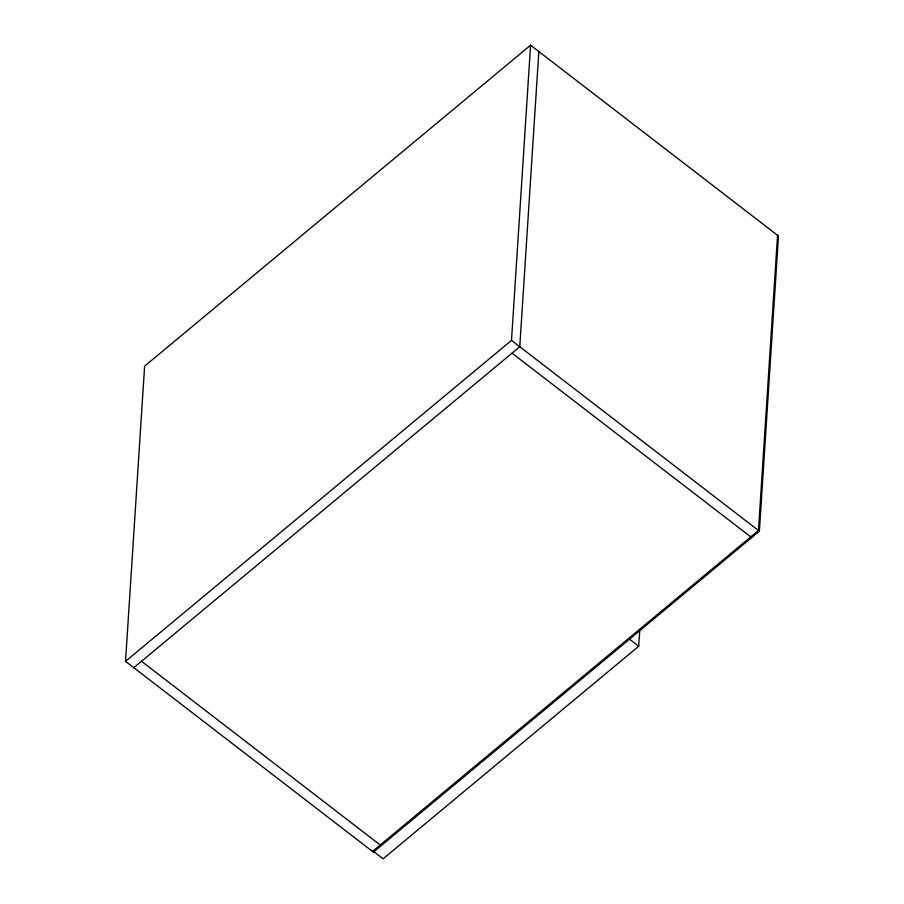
<?xml version="1.0" encoding="UTF-8"?>
<svg xmlns="http://www.w3.org/2000/svg" width="904" height="904" viewBox="0 0 904 904"><rect width="100%" height="100%" fill="white"/><g stroke="black" fill="none" stroke-linecap="round" stroke-linejoin="round"><path stroke-width="1.36" d="M125.532 661.332L144.617 366.154L530.591 45.2L778.468 236L759.383 531.179L373.408 852.133L125.532 661.332L511.494 340.379L530.591 45.2M538.852 51.562L519.766 346.74L133.792 667.694M373.917 851.737L383.104 858.8L638.699 646.258L639.795 629.399M777.553 235.3L758.467 530.478L372.493 851.432M511.494 340.379L759.383 531.179M512.037 353.159L751.665 537.597M629.523 639.184L638.699 646.258M141.51 661.276L381.138 845.715"/></g></svg>
